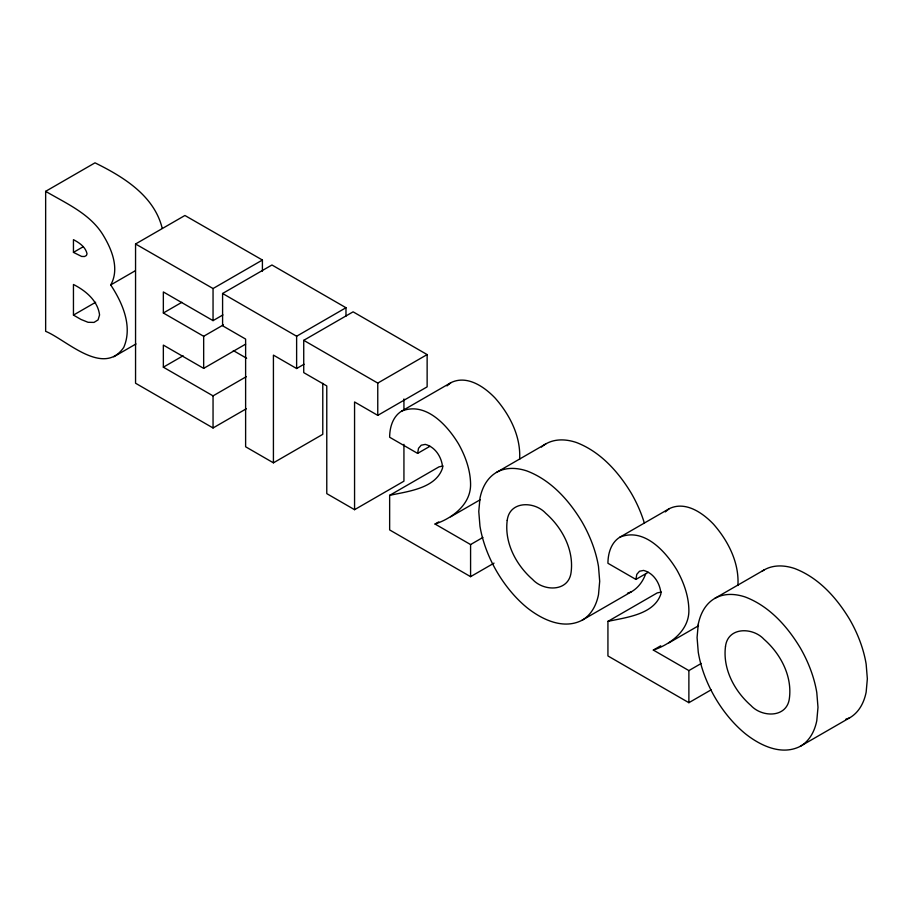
<?xml version="1.0" encoding="UTF-8"?>
<svg xmlns="http://www.w3.org/2000/svg" width="913" height="913" viewBox="0 0 913 913"><rect width="100%" height="100%" fill="white"/><g stroke="black" fill="none" stroke-linecap="round" stroke-linejoin="round"><path stroke-width="1.37" d="M519.611 459.444C521.061 436.711 509.888 414.844 495.188 398.136C484.312 386.724 467.034 374.741 450.931 382.661L401.572 411.158C392.75 416.625 389.68 427.41 389.646 437.247L417.618 453.396L429.955 446.274M737.909 585.484C739.359 562.75 728.175 540.873 713.487 524.165C702.599 512.752 685.332 500.769 669.229 508.689L619.859 537.186C611.037 542.653 607.978 553.438 607.932 563.275L635.905 579.424L648.241 572.303M698.262 624.195L697.076 637.514L698.262 652.213A86.336 49.85 60 0 0 714.753 697.018A86.324 49.838 60 0 0 745.316 733.721C760.301 745.613 781.505 755.861 800.222 746.366L849.581 717.869A85.514 49.37 60 0 0 866.152 692.145L867.35 678.827L866.152 664.128A85.514 49.37 60 0 0 849.581 619.276C836.57 597.718 818.687 577.701 794.675 568.525A86.324 49.838 60 0 0 764.124 569.94L714.753 598.426A86.336 49.85 60 0 0 698.262 624.195M417.618 453.396L418.519 448.306L421.235 445.202L425.264 444.391C435.535 446.993 442.006 457.664 442.622 467.81C435.889 488.569 407.894 491.342 389.646 495.348L389.646 529.928L470.583 576.662L494.036 563.127M635.905 579.424L636.806 574.334L639.522 571.23L643.562 570.42C653.834 573.033 660.293 583.692 660.921 593.838C654.176 614.597 626.192 617.371 607.932 621.376L607.932 655.956L688.881 702.69L711.09 689.863M45.65 191.331L45.65 331.328C66.147 339.682 103.123 377.183 123.734 347.442C132.887 326.363 122.468 302.774 110.713 284.936C119.512 269.415 112.333 250.584 103.956 236.49C91.209 214.213 66.74 203.77 45.65 191.331L95.009 162.834C123.164 176.711 154.24 195.565 162.229 228.376M446.982 385.891L450.931 382.661M482.92 537.437L470.583 544.559L435.045 524.039C452.586 518.185 471.017 504.193 470.583 483.958C470.332 469.864 465.47 456.317 458.657 444.117C447.45 425.401 425.641 401.264 401.572 411.158M665.28 511.919L669.229 508.689M701.218 663.466L688.881 670.587L653.331 650.067C670.884 644.213 689.315 630.221 688.881 609.987C688.63 595.892 683.757 582.346 676.955 570.146C665.737 551.429 643.939 527.292 619.859 537.186M73.451 252.376L81.645 256.45L84.544 256.507L86.404 255.492L87.032 253.768C85.571 246.932 79.248 242.721 73.451 239.663L73.451 252.376L83.323 246.681M246.362 408.739L213.049 427.969L135.558 383.232L135.558 243.988L184.917 215.491L262.408 260.034L262.408 271.195M110.713 284.936L135.398 270.682M73.451 315.088L81.052 319.482L88.07 322.3L94.028 322.403L98.068 319.892L99.563 314.951C97.794 300.639 85.571 290.631 73.451 284.479L73.451 315.088L95.66 302.271M222.92 314.928L213.049 320.634L163.347 291.943L163.347 312.999L181.858 302.317M135.558 243.988L213.049 288.531L262.408 260.034M322.78 383.312L322.78 434.326L273.421 462.834L245.62 446.777L245.62 339.077L222.589 325.77L222.589 293.484L271.948 264.987L345.981 307.727L345.981 316.149M113.771 356.789L135.98 343.961M163.347 312.999L203.667 336.281L223.411 324.88M245.62 344.155L203.667 368.373L163.347 345.103L163.347 367.186L183.102 355.785M222.589 293.484L296.622 336.235L345.981 307.727M303.732 340.332L353.103 311.835L427.136 354.586L427.136 386.861L377.765 415.369L354.564 401.971L354.564 509.682L326.774 493.625L326.774 385.925L303.732 372.618L303.732 340.332L377.765 383.083L427.136 354.586M163.347 367.186L213.049 395.877L246.362 376.635M273.421 462.834L273.421 355.123L296.622 368.521L304.029 364.241M354.564 509.682L403.934 481.185L403.934 444.334M389.646 495.348L439.005 466.851L443.09 466.041M645.731 573.752A85.514 49.37 60 0 1 631.294 591.841L581.923 620.338C563.207 629.833 542.002 619.585 527.018 607.681A86.324 49.838 60 0 1 496.467 570.99A86.336 49.85 60 0 1 479.964 526.185L478.777 511.485L479.976 498.167A86.336 49.85 60 0 1 496.467 472.409L545.826 443.901A86.324 49.838 60 0 1 576.388 442.497C600.389 451.684 618.284 471.69 631.294 493.248A85.514 49.37 60 0 1 644.293 522.875M435.045 524.039L438.742 521.905M450.588 516.838L480.215 499.731M607.932 621.376L657.292 592.879L661.389 592.069M653.331 650.067L660.738 645.799M668.887 642.866L698.502 625.77M627.471 593.245L631.294 591.841M845.758 719.273L849.581 717.869M233.317 350.581L246.647 358.273M688.881 670.587L688.881 702.69M470.583 544.559L470.583 576.662M403.934 398.981L403.934 410.314M377.765 383.083L377.765 415.369M296.622 336.235L296.622 368.521M213.049 288.531L213.049 320.634M213.049 395.877L213.049 427.969M203.667 336.281L203.667 368.373M541.455 447.028A86.336 49.85 60 0 1 545.826 443.912M761.876 571.39A86.336 49.85 60 0 1 764.124 569.94M496.467 472.409A86.324 49.838 60 0 1 527.018 470.994C551.03 480.181 568.913 500.187 581.923 521.745A85.514 49.37 60 0 1 598.506 566.596L599.693 581.296L598.506 594.614A85.514 49.37 60 0 1 581.923 620.338M714.753 598.437A86.324 49.838 60 0 1 745.316 597.022C769.328 606.209 787.211 626.215 800.222 647.774A85.514 49.37 60 0 1 816.793 692.625L817.991 707.324L816.793 720.654A85.514 49.37 60 0 1 800.222 746.366M507.217 520.353C504.261 542.733 516.085 564.999 532.621 579.458C543.714 591.578 568.685 592.069 571.093 572.337C574.049 549.957 562.225 527.691 545.7 513.243C534.596 501.111 509.625 500.621 507.217 520.353M725.504 646.381C722.56 668.761 734.383 691.027 750.908 705.487C762.001 717.618 786.983 718.097 789.391 698.365C792.336 675.985 780.524 653.719 763.987 639.271C752.894 627.14 727.923 626.649 725.504 646.381"/></g></svg>
